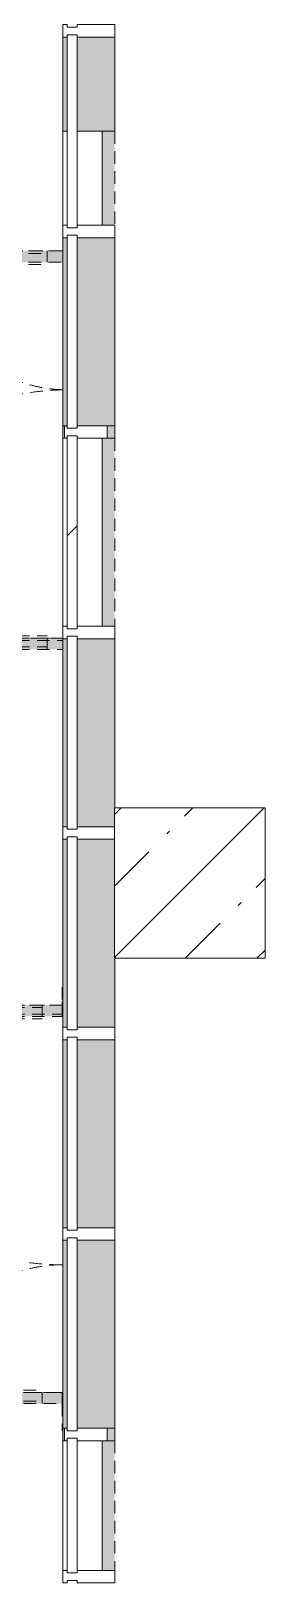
# Model space of a CAD drawing. Header units: millimetres. Extents: x 11693 to 241752, y -8553 to 29926.
# Drawn here: x 93467 to 94400, y 15381 to 21550 of the extents above; entities that cross this region are included whole.
import ezdxf

# ---------------------------------------------------------------- set-up
doc = ezdxf.new("R2010")
doc.units = ezdxf.units.MM
doc.linetypes.add('200_ШТРИХ__ш1_п0_6_', pattern=[80, 50, -30])
for name, color, linetype, lineweight in [('A-DETL-MBND', 7, '200_ШТРИХ__ш1_п0_6_', 9), ('A-GLAZ-CURT-2', 7, 'Continuous', 5), ('A-GLAZ-CWMG-2', 7, 'Continuous', 5), ('S-COLS', 7, 'Continuous', 5)]:
    doc.layers.add(name, color=color, linetype=linetype, lineweight=lineweight)
doc.layers.add('A-GLAZ-CWMG-3', color=7, linetype='Continuous', lineweight=5, true_color=0x2b586c)
doc.layers.add('A-GLAZ-CWMG-4', color=7, linetype='Continuous', lineweight=5, true_color=0x383e42)

# ---------------------------------------------------------------- blocks, each defined once
blk = doc.blocks.new('Системная панель - Стекло - 40мм-22858442-Общий план 2 этажа с размещением фрагментов 2_1-2_7')
at = {"layer": 'A-GLAZ-CURT-2'}
h = blk.add_hatch(dxfattribs=at)
h.set_pattern_fill('FP_69', color=256, style=0, pattern_type=2)
h.set_pattern_definition([(135, (19050.1, -4371.1), (-1414.21, -1414.21), [1000, -3000]), (135, (19550.1, -5371.1), (-1414.21, -1414.21), [3000, -1000]), (135, (20050.1, -3371.1), (-1414.21, -1414.21), [1000, -3000])])
h.paths.add_polyline_path([(385, 40), (-385, 40), (-385, 0), (385, 0)])
for p, q in [((385, 40), (-385, 40)), ((-385, 40), (-385, 0)), ((-385, 0), (385, 0)), ((385, 0), (385, 40))]:
    blk.add_line(p, q, dxfattribs=at)
blk = doc.blocks.new('Системная панель - Стекло - 40мм-23190197-Общий план 2 этажа с размещением фрагментов 2_1-2_7')
at = {"layer": 'A-GLAZ-CURT-2'}
for p, q in [((268.5, 40), (-268.5, 40)), ((-268.5, 40), (-268.5, 0)), ((-268.5, 0), (268.5, 0)), ((268.5, 0), (268.5, 40))]:
    blk.add_line(p, q, dxfattribs=at)
blk = doc.blocks.new('Прямоугольный импост - Импост структурный с накладкой - 190мм-22858300-Общий план 2 этажа с размещением фрагментов 2_1-2_7')
at = {"layer": 'A-GLAZ-CWMG-2'}
for p, q in [((-50, 0), (-50, 17)), ((-50, 17), (0, 17)), ((-40, 0), (-50, 0)), ((-40, -40), (-40, 0)), ((0, 0), (-10, 0)), ((-10, 0), (-10, -40)), ((-50, -190), (-50, -40)), ((-50, -40), (-40, -40)), ((-10, -40), (0, -40)), ((0, -190), (-50, -190))]:
    blk.add_line(p, q, dxfattribs=at)
at = {"layer": 'A-GLAZ-CWMG-3'}
for p, q in [((0, 17), (0, 0)), ((0, -40), (0, -190))]:
    blk.add_line(p, q, dxfattribs=at)
blk = doc.blocks.new('Прямоугольный импост - Импост структурный с накладкой - 190мм-23186008-Общий план 2 этажа с размещением фрагментов 2_1-2_7')
at = {"layer": 'A-GLAZ-CWMG-4'}
for points in [[(3861.1, 19975.1), (3871.1, 19975.1), (3871.1, 20725.1), (3854.1, 20725.1), (3854.1, 19975.1)], [(4031.1, 19975.1), (4061.1, 19977.6), (4061.1, 20725.1), (3911.1, 20725.1), (3911.1, 19975.1)]]:
    blk.add_hatch(color=256, dxfattribs=at).paths.add_polyline_path(points)
at = {"layer": 'A-GLAZ-CWMG-2'}
for p, q in [((3854.1, 20725.1), (3854.1, 19975.1)), ((4061.1, 20725.1), (4061.1, 19975.1)), ((3871.1, 19975.1), (3854.1, 19975.1)), ((4061.1, 19975.1), (4031.1, 19975.1))]:
    blk.add_line(p, q, dxfattribs=at)
blk = doc.blocks.new('Прямоугольный импост - Импост структурный с накладкой - 160мм-23190189-Общий план 2 этажа с размещением фрагментов 2_1-2_7')
at = {"layer": 'A-GLAZ-CWMG-2'}
for p, q in [((3854.1, 15925.1), (3871.1, 15925.1)), ((3854.1, 15925.1), (3854.1, 15408.1)), ((4011.1, 15925.1), (4011.1, 15408.1))]:
    blk.add_line(p, q, dxfattribs=at)
blk = doc.blocks.new('Системная панель - Стекло - 40мм-V132-Общий план 2 этажа с размещением фрагментов 2_1-2_7')
at = {"layer": 'A-GLAZ-CURT-2'}
for p, q in [((385, 40), (-385, 40)), ((-385, 40), (-385, 0)), ((-385, 0), (385, 0)), ((385, 0), (385, 40))]:
    blk.add_line(p, q, dxfattribs=at)
blk = doc.blocks.new('Прямоугольный импост - Импост структурный с накладкой - 190мм-22856798-Общий план 2 этажа с размещением фрагментов 2_1-2_7')
at = {"layer": 'A-GLAZ-CWMG-2'}
for p, q in [((-25, 0), (-25, 17)), ((-25, 17), (25, 17)), ((-15, 0), (-25, 0)), ((-15, -40), (-15, 0)), ((25, 0), (15, 0)), ((15, 0), (15, -40)), ((25, 17), (25, 0)), ((-25, -190), (-25, -40)), ((-25, -40), (-15, -40)), ((15, -40), (25, -40)), ((25, -40), (25, -190)), ((25, -190), (-25, -190))]:
    blk.add_line(p, q, dxfattribs=at)
blk = doc.blocks.new('Системная панель - Стекло - 40мм-22861488-Общий план 2 этажа с размещением фрагментов 2_1-2_7')
at = {"layer": 'A-GLAZ-CURT-2'}
for p, q in [((385, 40), (-385, 40)), ((-385, 40), (-385, 0)), ((-385, 0), (385, 0)), ((385, 0), (385, 40))]:
    blk.add_line(p, q, dxfattribs=at)
blk = doc.blocks.new('Прямоугольный импост - Импост структурный с накладкой - 190мм-23998948-Общий план 2 этажа с размещением фрагментов 2_1-2_7')
at = {"layer": 'A-GLAZ-CWMG-4'}
for points in [[(3871.1, 21150.1), (3871.1, 21525.1), (3854.1, 21525.1), (3854.1, 21150.1)], [(4061.1, 21150.1), (4061.1, 21525.1), (3911.1, 21525.1), (3911.1, 21150.1)]]:
    blk.add_hatch(color=256, dxfattribs=at).paths.add_polyline_path(points)
at = {"layer": 'A-GLAZ-CWMG-2'}
for p, q in [((3854.1, 21525.1), (3854.1, 21150.1)), ((4061.1, 21525.1), (4061.1, 21150.1)), ((3871.1, 21150.1), (3854.1, 21150.1)), ((4061.1, 21150.1), (3911.1, 21150.1))]:
    blk.add_line(p, q, dxfattribs=at)
blk = doc.blocks.new('Прямоугольный импост - Импост структурный с накладкой - 160мм-V133-Общий план 2 этажа с размещением фрагментов 2_1-2_7')
at = {"layer": 'A-GLAZ-CWMG-2'}
for p, q in [((3854.1, 19925.1), (3871.1, 19925.1)), ((3854.1, 19925.1), (3854.1, 19175.1)), ((4011.1, 19925.1), (4011.1, 19175.1))]:
    blk.add_line(p, q, dxfattribs=at)
blk = doc.blocks.new('Системная панель - Стекло - 40мм-V145-Общий план 2 этажа с размещением фрагментов 2_1-2_7')
at = {"layer": 'A-GLAZ-CURT-2'}
for p, q in [((385, 40), (-385, 40)), ((-385, 40), (-385, 0)), ((-385, 0), (385, 0)), ((385, 0), (385, 40))]:
    blk.add_line(p, q, dxfattribs=at)
blk = doc.blocks.new('Прямоугольный импост - Импост структурный с накладкой - 160мм-23998949-Общий план 2 этажа с размещением фрагментов 2_1-2_7')
at = {"layer": 'A-GLAZ-CWMG-2'}
for p, q in [((3854.1, 21150.1), (3871.1, 21150.1)), ((3854.1, 21150.1), (3854.1, 20775.1)), ((3911.1, 21150.1), (4011.1, 21150.1)), ((4011.1, 21150.1), (4011.1, 20775.1))]:
    blk.add_line(p, q, dxfattribs=at)
blk = doc.blocks.new('BSC_Колонна _Прямоугольная - 600х600-17858062-Общий план 2 этажа с размещением фрагментов 2_1-2_7')
at = {"layer": 'S-COLS'}
h = blk.add_hatch(dxfattribs=at)
h.set_pattern_fill('FP_147', color=256, style=0, pattern_type=2)
h.set_pattern_definition([(45, (-4360, -18150), (-285.123, 285.123), []), (45, (-4074.88, -18150), (-285.123, 285.123), [504.031, -100.806, 16.764, -84.042])])
h.paths.add_polyline_path([(300, -300), (300, 300), (-300, 300), (-300, -300), (-263.8, -300)])
for p, q in [((300, 300), (-300, 300)), ((-300, 300), (-300, -300)), ((300, -300), (300, 300)), ((-300, -300), (300, -300))]:
    blk.add_line(p, q, dxfattribs=at)
blk = doc.blocks.new('Прямоугольный импост - Импост структурный с накладкой - 170мм-23998904-Общий план 2 этажа с размещением фрагментов 2_1-2_7')
at = {"layer": 'A-GLAZ-CWMG-2'}
for p, q in [((-25, 0), (-25, 10)), ((-25, 10), (25, 10)), ((-15, 0), (-25, 0)), ((-15, -40), (-15, 0)), ((25, 0), (15, 0)), ((15, 0), (15, -40)), ((25, 10), (25, 0)), ((-25, -160), (-25, -40)), ((-25, -40), (-15, -40)), ((15, -40), (25, -40)), ((25, -40), (25, -160)), ((25, -160), (-25, -160))]:
    blk.add_line(p, q, dxfattribs=at)
blk = doc.blocks.new('Дверь_Витражная_СКБ_2Ст - ВН-1_ ДВН_ДАО_Главный вход_1800 в свету 3-31912953-Общий план 2 этажа с размещением фрагментов 2_1-2_7')
at = {"layer": 'A-DETL-MBND'}
for points in [[(-777, -286.97), (-777, -17), (-822, -17), (-822, -554), (-777, -554)], [(768, -90.1), (768, -17), (723, -17), (723, -1000), (768, -1000), (768, -286.97)]]:
    blk.add_hatch(color=256, dxfattribs=at).paths.add_polyline_path(points)
for p, q in [((-822, -554), (-822, -17)), ((-822, -17), (-822, -554)), ((-822, -554), (-822, -17)), ((-777, -554), (-777, -17)), ((-777, -554), (-777, -17)), ((723, -1000), (723, -16.15)), ((723, -16.15), (723, -1000)), ((732, -1000), (732, -17)), ((768, -1000), (768, -17)), ((768, -1000), (768, -17)), ((-822, -80), (-777, -80)), ((-812, -474), (-812, -80)), ((-768, -474), (-768, -80)), ((714, -920), (714, -80)), ((768, -80), (723, -80)), ((758, -920), (758, -80)), ((-822, -474), (-777, -474)), ((-822, -554), (-777, -554)), ((-822, -554), (-777, -554)), ((768, -920), (723, -920)), ((768, -1000), (723, -1000)), ((723, -1000), (768, -1000))]:
    blk.add_line(p, q, dxfattribs=at)
for centre, radius, start, end in [((-822, 0), 554, 270, 358.195811), ((732, 0), 1000, 180.985244, 270)]:
    blk.add_arc(centre, radius, start, end, dxfattribs=at)
blk = doc.blocks.new('Системная панель - Стекло - 40мм-23933787-Общий план 2 этажа с размещением фрагментов 2_1-2_7')
at = {"layer": 'A-GLAZ-CURT-2'}
for p, q in [((385, 40), (-385, 40)), ((-385, 40), (-385, 0)), ((-385, 0), (385, 0)), ((385, 0), (385, 40))]:
    blk.add_line(p, q, dxfattribs=at)
blk = doc.blocks.new('Прямоугольный импост - Импост структурный с накладкой - 190мм-23933782-Общий план 2 этажа с размещением фрагментов 2_1-2_7')
at = {"layer": 'A-GLAZ-CWMG-4'}
for points in [[(3871.1, 17750.1), (3871.1, 18325.1), (3854.1, 18325.1), (3854.1, 17750.1)], [(4061.1, 17750.1), (4060, 18325.1), (3911.1, 18325.1), (3911.1, 17750.1), (4060, 17750.1)]]:
    blk.add_hatch(color=256, dxfattribs=at).paths.add_polyline_path(points)
at = {"layer": 'A-GLAZ-CWMG-2'}
for p, q in [((3854.1, 18325.1), (3854.1, 17750.1)), ((4061.1, 17850), (4061.1, 17750.1))]:
    blk.add_line(p, q, dxfattribs=at)
blk = doc.blocks.new('Прямоугольный импост - Импост структурный с накладкой - 190мм-V170-Общий план 2 этажа с размещением фрагментов 2_1-2_7')
at = {"layer": 'A-GLAZ-CWMG-2'}
for p, q in [((-25, 0), (-25, 17)), ((-25, 17), (25, 17)), ((-15, 0), (-25, 0)), ((-15, -40), (-15, 0)), ((25, 0), (15, 0)), ((15, 0), (15, -40)), ((25, 17), (25, 0)), ((-25, -188.9), (-25, -40)), ((-25, -40), (-15, -40)), ((15, -40), (25, -40)), ((25, -40), (25, -188.9))]:
    blk.add_line(p, q, dxfattribs=at)
blk = doc.blocks.new('Дверь_Витражная_СКБ_2Ст - ВН-1_ ДВН_ДАО_Главный вход_1800 в свету 4-31912968-Общий план 2 этажа с размещением фрагментов 2_1-2_7')
at = {"layer": 'A-DETL-MBND'}
for points in [[(-777, -20), (-777, -17), (-873.2, -20)], [(-768, -799), (-768, -20), (-813, -20), (-813, -1020), (-768, -1020)], [(777, -20), (732, -20), (732, -574), (777, -574), (777, -287)], [(885, -20), (885, -17), (875, -20)]]:
    blk.add_hatch(color=256, dxfattribs=at).paths.add_polyline_path(points)
for p, q in [((-777, -20), (-885, -20)), ((-885, -20), (-777, -20)), ((-768, -20), (-813, -20)), ((-813, -1020), (-813, -20)), ((-768, -20), (-813, -20)), ((-813, -20), (-813, -1020)), ((-777, -1020), (-777, -20)), ((-768, -1020), (-768, -20)), ((-768, -1020), (-768, -20)), ((732, -20), (777, -20)), ((732, -574), (732, -20)), ((732, -20), (732, -574)), ((777, -20), (732, -20)), ((777, -574), (777, -20)), ((777, -574), (777, -20)), ((777, -20), (885, -20)), ((777, -20), (885, -20)), ((777, -574), (777, -20)), ((-813, -100), (-768, -100)), ((-803, -940), (-803, -100)), ((-759, -940), (-759, -100)), ((723, -494), (723, -100)), ((777, -100), (732, -100)), ((767, -494), (767, -100)), ((777, -494), (732, -494)), ((777, -574), (732, -574)), ((732, -574), (777, -574)), ((-813, -940), (-768, -940)), ((-813, -1020), (-768, -1020)), ((-813, -1020), (-768, -1020))]:
    blk.add_line(p, q, dxfattribs=at)
for centre, radius, start, end in [((-777, -20), 1000, 270, 0), ((777, -20), 554, 180, 270)]:
    blk.add_arc(centre, radius, start, end, dxfattribs=at)
blk = doc.blocks.new('Прямоугольный импост - Импост структурный с накладкой - 190мм-23933784-Общий план 2 этажа с размещением фрагментов 2_1-2_7')
at = {"layer": 'A-GLAZ-CWMG-4'}
for points in [[(3871.1, 17575.1), (3871.1, 17750.1), (3854.1, 17750.1), (3854.1, 17575.1)], [(4061.1, 17575.1), (4061.1, 17750.1), (3911.1, 17750.1), (3911.1, 17575.1)]]:
    blk.add_hatch(color=256, dxfattribs=at).paths.add_polyline_path(points)
at = {"layer": 'A-GLAZ-CWMG-2'}
for p, q in [((3854.1, 17750.1), (3854.1, 17575.1)), ((4061.1, 17750.1), (4061.1, 17575.1))]:
    blk.add_line(p, q, dxfattribs=at)
blk = doc.blocks.new('Прямоугольный импост - Импост структурный с накладкой - 190мм-23933747-Общий план 2 этажа с размещением фрагментов 2_1-2_7')
at = {"layer": 'A-GLAZ-CWMG-4'}
for points in [[(3871.1, 18375.1), (3871.1, 18950.1), (3854.1, 18950.1), (3854.1, 18375.1)], [(3911.1, 18375.1), (4060, 18375.1), (4061.1, 18950.1), (3911.1, 18950.1), (3911.1, 18797.2)]]:
    blk.add_hatch(color=256, dxfattribs=at).paths.add_polyline_path(points)
at = {"layer": 'A-GLAZ-CWMG-2'}
for p, q in [((3854.1, 18950.1), (3854.1, 18375.1)), ((4061.1, 18950.1), (4061.1, 18450))]:
    blk.add_line(p, q, dxfattribs=at)
blk = doc.blocks.new('Системная панель - Стекло - 40мм-V179-Общий план 2 этажа с размещением фрагментов 2_1-2_7')
at = {"layer": 'A-GLAZ-CURT-2'}
for p, q in [((385, 40), (-385, 40)), ((-385, 40), (-385, 0)), ((-385, 0), (385, 0)), ((385, 0), (385, 40))]:
    blk.add_line(p, q, dxfattribs=at)
blk = doc.blocks.new('Прямоугольный импост - Импост структурный с накладкой - 190мм-V93-Общий план 2 этажа с размещением фрагментов 2_1-2_7')
at = {"layer": 'A-GLAZ-CWMG-4'}
for points in [[(3871.1, 24775.1), (3871.1, 25525.1), (3854.1, 25525.1), (3854.1, 24775.1)], [(4061.1, 24775.1), (4061.1, 25525.1), (3911.1, 25525.1), (3911.1, 24775.1)]]:
    blk.add_hatch(color=256, dxfattribs=at).paths.add_polyline_path(points)
at = {"layer": 'A-GLAZ-CWMG-2'}
for p, q in [((3854.1, 25525.1), (3854.1, 24775.1)), ((4061.1, 25525.1), (4061.1, 24775.1))]:
    blk.add_line(p, q, dxfattribs=at)
blk = doc.blocks.new('Системная панель - Стекло - 40мм-23933750-Общий план 2 этажа с размещением фрагментов 2_1-2_7')
at = {"layer": 'A-GLAZ-CURT-2'}
h = blk.add_hatch(dxfattribs=at)
h.set_pattern_fill('FP_168', color=256, style=0, pattern_type=2)
h.set_pattern_definition([(135, (18250.1, -4371.1), (-1414.21, -1414.21), [1000, -3000]), (135, (18750.1, -5371.1), (-1414.21, -1414.21), [3000, -1000]), (135, (19250.1, -3371.1), (-1414.21, -1414.21), [1000, -3000])])
h.paths.add_polyline_path([(385, 40), (-385, 40), (-385, 0), (385, 0)])
for p, q in [((385, 40), (-385, 40)), ((-385, 40), (-385, 0)), ((-385, 0), (385, 0)), ((385, 0), (385, 40))]:
    blk.add_line(p, q, dxfattribs=at)
blk = doc.blocks.new('Прямоугольный импост - Импост структурный с накладкой - 190мм-23933749-Общий план 2 этажа с размещением фрагментов 2_1-2_7')
at = {"layer": 'A-GLAZ-CWMG-4'}
for points in [[(3871.1, 18950.1), (3871.1, 19125.1), (3854.1, 19125.1), (3854.1, 18950.1)], [(4061.1, 18950.1), (4061.1, 19125.1), (3911.1, 19125.1), (3911.1, 18950.1)]]:
    blk.add_hatch(color=256, dxfattribs=at).paths.add_polyline_path(points)
at = {"layer": 'A-GLAZ-CWMG-2'}
for p, q in [((3854.1, 19125.1), (3854.1, 18950.1)), ((4061.1, 19125.1), (4061.1, 18950.1))]:
    blk.add_line(p, q, dxfattribs=at)
blk = doc.blocks.new('Прямоугольный импост - Импост структурный с накладкой - 190мм-23998909-Общий план 2 этажа с размещением фрагментов 2_1-2_7')
at = {"layer": 'A-GLAZ-CWMG-4'}
h = blk.add_hatch(color=256, dxfattribs=at)
h.paths.add_polyline_path([(25, 10), (25, 0), (15, 0)])
h.paths.add_polyline_path([(-25, 10), (-15, 0), (-25, 0)])
h.paths.add_polyline_path([(25, 10), (-25, 10), (-25, 17), (25, 13.3)])
h.paths.add_polyline_path([(25, -160), (25, -190), (-25, -190), (-23, -160), (23, -160)])
at = {"layer": 'A-GLAZ-CWMG-2'}
for p, q in [((-25, 17), (25, 17)), ((25, -160), (25, -190)), ((25, -190), (-25, -190))]:
    blk.add_line(p, q, dxfattribs=at)
blk = doc.blocks.new('Прямоугольный импост - Импост структурный с накладкой - 190мм-V180-Общий план 2 этажа с размещением фрагментов 2_1-2_7')
at = {"layer": 'A-GLAZ-CWMG-4'}
h = blk.add_hatch(color=256, dxfattribs=at)
h.paths.add_polyline_path([(25, -190), (-25, -190), (-23, -160), (25, -160)])
h.paths.add_polyline_path([(25, 10), (25, 0), (15, 0)])
h.paths.add_polyline_path([(-25, 10), (-15, 0), (-25, 0)])
h.paths.add_polyline_path([(25, 13.3), (20.9, 10), (-25, 10), (-25, 17), (25, 17)])
at = {"layer": 'A-GLAZ-CWMG-2'}
for p, q in [((-25, 17), (25, 17)), ((25, -160), (25, -190)), ((25, -190), (-25, -190))]:
    blk.add_line(p, q, dxfattribs=at)
blk = doc.blocks.new('Прямоугольный импост - Импост структурный с накладкой - 190мм-23998951-Общий план 2 этажа с размещением фрагментов 2_1-2_7')
at = {"layer": 'A-DETL-MBND'}
blk.add_hatch(color=256, dxfattribs=at).paths.add_polyline_path([(4061.1, 20775.1), (4061.1, 21150.1), (4011.1, 21150.1), (4011.1, 20775.1)])
blk.add_line((4061.1, 21150.1), (4061.1, 20775.1), dxfattribs=at)
blk = doc.blocks.new('Прямоугольный импост - Импост структурный с накладкой - 190мм-V181-Общий план 2 этажа с размещением фрагментов 2_1-2_7')
at = {"layer": 'A-DETL-MBND'}
blk.add_hatch(color=256, dxfattribs=at).paths.add_polyline_path([(4061.1, 23975.1), (4061.1, 24725.1), (4011.1, 24725.1), (4011.1, 23975.1)])
blk.add_line((4061.1, 24725.1), (4061.1, 23975.1), dxfattribs=at)
blk = doc.blocks.new('Прямоугольный импост - Импост структурный с накладкой - 190мм-23998911-Общий план 2 этажа с размещением фрагментов 2_1-2_7')
at = {"layer": 'A-DETL-MBND'}
blk.add_hatch(color=256, dxfattribs=at).paths.add_polyline_path([(4061.1, 15408.1), (4061.1, 15925.1), (4011.1, 15925.1), (4011.1, 15408.1)])
blk.add_line((4061.1, 15925.1), (4061.1, 15408.1), dxfattribs=at)

msp = doc.modelspace()

# ---------------------------------------------------------------- block references
at = {"layer": 'A-DETL-MBND'}
for name, p in [('Прямоугольный импост - Импост структурный с накладкой - 190мм-23998951-Общий план 2 этажа с размещением фрагментов 2_1-2_7', (89739.8, 0)), ('Прямоугольный импост - Импост структурный с накладкой - 190мм-V181-Общий план 2 этажа с размещением фрагментов 2_1-2_7', (89739.8, -4800)), ('Прямоугольный импост - Импост структурный с накладкой - 190мм-23998911-Общий план 2 этажа с размещением фрагментов 2_1-2_7', (89739.8, 0))]:
    msp.add_blockref(name, p, dxfattribs=at)
at = {"layer": 'A-DETL-MBND', "rotation": 269.9999999999999}
for name, p in [('Дверь_Витражная_СКБ_2Ст - ВН-1_ ДВН_ДАО_Главный вход_1800 в свету 3-31912953-Общий план 2 этажа с размещением фрагментов 2_1-2_7', (93610.9, 19850.1)), ('Дверь_Витражная_СКБ_2Ст - ВН-1_ ДВН_ДАО_Главный вход_1800 в свету 4-31912968-Общий план 2 этажа с размещением фрагментов 2_1-2_7', (93610.9, 16850.1))]:
    msp.add_blockref(name, p, dxfattribs=at)
at = {"layer": 'A-GLAZ-CURT-2', "rotation": 269.9999999999999}
for name, p in [('Системная панель - Стекло - 40мм-22861488-Общий план 2 этажа с размещением фрагментов 2_1-2_7', (93610.9, 21150.1)), ('Системная панель - Стекло - 40мм-V145-Общий план 2 этажа с размещением фрагментов 2_1-2_7', (93610.9, 20350.1)), ('Системная панель - Стекло - 40мм-22858442-Общий план 2 этажа с размещением фрагментов 2_1-2_7', (93610.9, 19550.1)), ('Системная панель - Стекло - 40мм-23933750-Общий план 2 этажа с размещением фрагментов 2_1-2_7', (93610.9, 18750.1)), ('Системная панель - Стекло - 40мм-23933787-Общий план 2 этажа с размещением фрагментов 2_1-2_7', (93610.9, 17950.1)), ('Системная панель - Стекло - 40мм-V179-Общий план 2 этажа с размещением фрагментов 2_1-2_7', (93610.9, 17150.1)), ('Системная панель - Стекло - 40мм-V132-Общий план 2 этажа с размещением фрагментов 2_1-2_7', (93610.9, 16350.1)), ('Системная панель - Стекло - 40мм-23190197-Общий план 2 этажа с размещением фрагментов 2_1-2_7', (93610.9, 15666.6))]:
    msp.add_blockref(name, p, dxfattribs=at)
at = {"layer": 'A-GLAZ-CWMG-2', "extrusion": (0, 0, -1), "rotation": 270.0000000000001}
for name, p in [('Прямоугольный импост - Импост структурный с накладкой - 190мм-22856798-Общий план 2 этажа с размещением фрагментов 2_1-2_7', (-93610.9, 21550.1)), ('Прямоугольный импост - Импост структурный с накладкой - 190мм-22856798-Общий план 2 этажа с размещением фрагментов 2_1-2_7', (-93610.9, 20750.1)), ('Прямоугольный импост - Импост структурный с накладкой - 190мм-23998909-Общий план 2 этажа с размещением фрагментов 2_1-2_7', (-93610.9, 19950.1)), ('Прямоугольный импост - Импост структурный с накладкой - 170мм-23998904-Общий план 2 этажа с размещением фрагментов 2_1-2_7', (-93610.9, 19950.1)), ('Прямоугольный импост - Импост структурный с накладкой - 190мм-22856798-Общий план 2 этажа с размещением фрагментов 2_1-2_7', (-93610.9, 19150.1)), ('Прямоугольный импост - Импост структурный с накладкой - 190мм-V170-Общий план 2 этажа с размещением фрагментов 2_1-2_7', (-93610.9, 18350.1)), ('Прямоугольный импост - Импост структурный с накладкой - 190мм-22856798-Общий план 2 этажа с размещением фрагментов 2_1-2_7', (-93610.9, 17550.1)), ('Прямоугольный импост - Импост структурный с накладкой - 190мм-22856798-Общий план 2 этажа с размещением фрагментов 2_1-2_7', (-93610.9, 16750.1)), ('Прямоугольный импост - Импост структурный с накладкой - 190мм-V180-Общий план 2 этажа с размещением фрагментов 2_1-2_7', (-93610.9, 15950.1)), ('Прямоугольный импост - Импост структурный с накладкой - 170мм-23998904-Общий план 2 этажа с размещением фрагментов 2_1-2_7', (-93610.9, 15950.1))]:
    msp.add_blockref(name, p, dxfattribs=at)
at = {"layer": 'A-GLAZ-CWMG-2'}
for name, p in [('Прямоугольный импост - Импост структурный с накладкой - 190мм-23998948-Общий план 2 этажа с размещением фрагментов 2_1-2_7', (89739.8, 0)), ('Прямоугольный импост - Импост структурный с накладкой - 160мм-23998949-Общий план 2 этажа с размещением фрагментов 2_1-2_7', (89739.8, 0)), ('Прямоугольный импост - Импост структурный с накладкой - 190мм-23186008-Общий план 2 этажа с размещением фрагментов 2_1-2_7', (89739.8, 0)), ('Прямоугольный импост - Импост структурный с накладкой - 160мм-V133-Общий план 2 этажа с размещением фрагментов 2_1-2_7', (89739.8, 0)), ('Прямоугольный импост - Импост структурный с накладкой - 190мм-23933749-Общий план 2 этажа с размещением фрагментов 2_1-2_7', (89739.8, 0)), ('Прямоугольный импост - Импост структурный с накладкой - 190мм-23933747-Общий план 2 этажа с размещением фрагментов 2_1-2_7', (89739.8, 0)), ('Прямоугольный импост - Импост структурный с накладкой - 190мм-23933782-Общий план 2 этажа с размещением фрагментов 2_1-2_7', (89739.8, 0)), ('Прямоугольный импост - Импост структурный с накладкой - 190мм-23933784-Общий план 2 этажа с размещением фрагментов 2_1-2_7', (89739.8, 0)), ('Прямоугольный импост - Импост структурный с накладкой - 190мм-V93-Общий план 2 этажа с размещением фрагментов 2_1-2_7', (89739.8, -8000)), ('Прямоугольный импост - Импост структурный с накладкой - 190мм-23186008-Общий план 2 этажа с размещением фрагментов 2_1-2_7', (89739.8, -4000)), ('Прямоугольный импост - Импост структурный с накладкой - 160мм-23190189-Общий план 2 этажа с размещением фрагментов 2_1-2_7', (89739.8, 0))]:
    msp.add_blockref(name, p, dxfattribs=at)
at = {"layer": 'A-GLAZ-CWMG-3', "extrusion": (0, 0, -1), "rotation": 270.0000000000001}
msp.add_blockref('Прямоугольный импост - Импост структурный с накладкой - 190мм-22858300-Общий план 2 этажа с размещением фрагментов 2_1-2_7', (-93610.9, 15358.1), dxfattribs=at)
at = {"layer": 'S-COLS'}
msp.add_blockref('BSC_Колонна _Прямоугольная - 600х600-17858062-Общий план 2 этажа с размещением фрагментов 2_1-2_7', (94099.8, 18150), dxfattribs=at)

doc.saveas('drawing.dxf')
